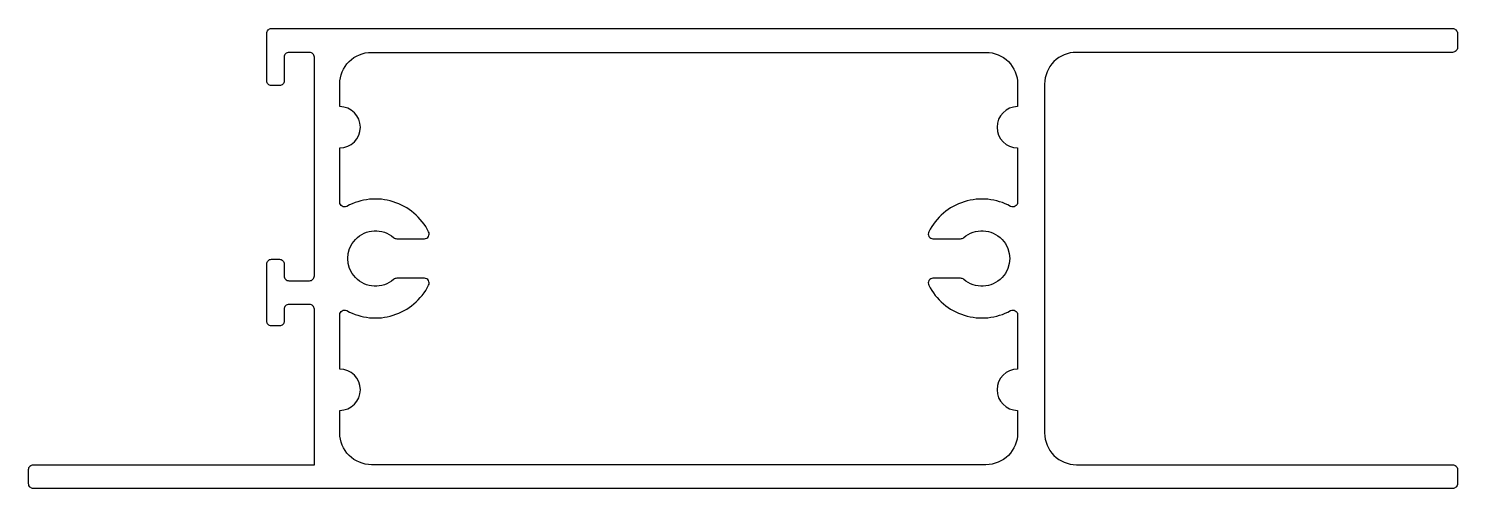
# Model space of a CAD drawing. Extents: x 102.1 to 192.1, y 203.9 to 232.9.
import ezdxf

# ---------------------------------------------------------------- set-up
doc = ezdxf.new("R2010")
doc.units = 0
doc.header["$LTSCALE"] = 15
doc.layers.get('0').update_dxf_attribs({"linetype": 'CONTINUOUS'})

msp = doc.modelspace()

# ---------------------------------------------------------------- linework, layer by layer
at = {"color": 0, "linetype": 'BYBLOCK', "ltscale": 0.05}
for points in [[(120.065, 231.148, 0.414214), (119.765, 231.448), (118.465, 231.448, 0.414214), (118.165, 231.148), (118.165, 229.648, -0.414214), (117.865, 229.348), (117.365, 229.348, -0.414214), (117.065, 229.648), (117.065, 232.648, -0.414214), (117.365, 232.948), (191.765, 232.948, -0.414214), (192.065, 232.648), (192.065, 231.748, -0.414214), (191.765, 231.448), (168.065, 231.448, 0.414214), (166.065, 229.448), (166.065, 207.448, 0.414214), (168.065, 205.448), (191.765, 205.448, -0.414214), (192.065, 205.148), (192.065, 204.248, -0.414214), (191.765, 203.948), (102.365, 203.948, -0.414214), (102.065, 204.248), (102.065, 205.148, -0.414214), (102.365, 205.448), (120.065, 205.448), (120.065, 215.248, 0.414214), (119.765, 215.548), (118.465, 215.548, 0.414214), (118.165, 215.248), (118.165, 214.498, -0.414214), (117.865, 214.198), (117.365, 214.198, -0.414214), (117.065, 214.498), (117.065, 218.098, -0.414214), (117.365, 218.398), (117.865, 218.398, -0.414214), (118.165, 218.098), (118.165, 217.348, 0.414214), (118.465, 217.048), (119.765, 217.048, 0.414214), (120.065, 217.348)], [(163.92, 215.161, -0.570287), (164.365, 214.899), (164.365, 211.473, 1), (164.365, 208.873), (164.365, 207.448, -0.414214), (162.365, 205.448), (123.665, 205.448, -0.414214), (121.665, 207.448), (121.665, 208.873, 1), (121.665, 211.473), (121.665, 214.899, -0.570287), (122.109, 215.161, 0.424913), (127.265, 216.763, 0.558293), (126.997, 217.198), (125.256, 217.198, 0.180283), (125.06, 217.125, -2.188155), (125.06, 219.771, 0.180283), (125.256, 219.698), (126.997, 219.698, 0.558293), (127.265, 220.133, 0.424913), (122.109, 221.735, -0.570287), (121.665, 221.998), (121.665, 225.423, 1), (121.665, 228.023), (121.665, 229.448, -0.414214), (123.665, 231.448), (162.365, 231.448, -0.414214), (164.365, 229.448), (164.365, 228.023, 1), (164.365, 225.423), (164.365, 221.998, -0.570287), (163.92, 221.735, 0.424913), (158.764, 220.133, 0.558293), (159.032, 219.698), (160.773, 219.698, 0.180283), (160.969, 219.771, -2.188155), (160.969, 217.125, 0.180283), (160.773, 217.198), (159.032, 217.198, 0.558293), (158.764, 216.763, 0.424913)]]:
    msp.add_lwpolyline(points, format="xyb", close=True, dxfattribs=at)

doc.saveas('drawing.dxf')
